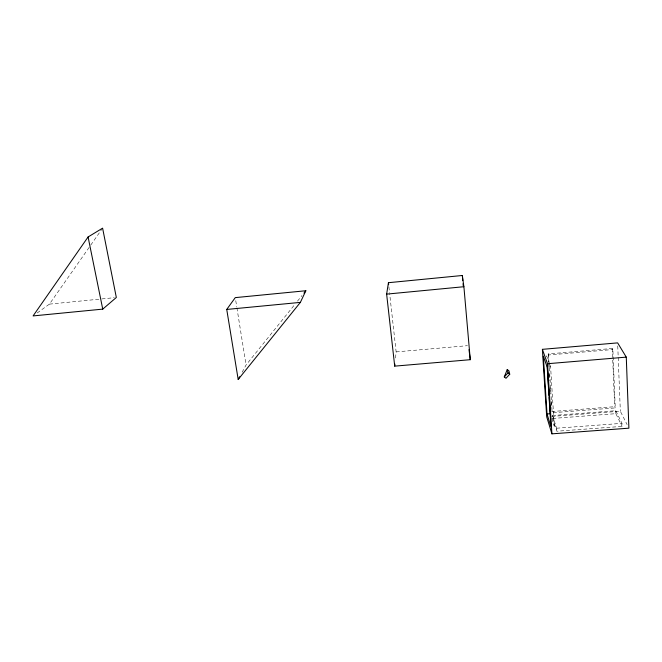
<?xml version="1.0" encoding="UTF-8"?>
<svg xmlns="http://www.w3.org/2000/svg" width="662" height="662" viewBox="0 0 662 662"><rect width="100%" height="100%" fill="white"/><g stroke="black" fill="none" stroke-linecap="round" stroke-linejoin="round"><path stroke-width="0.5" stroke-dasharray="3.31 2.48" d="M395.52 358.001L396.133 351.903L389.678 293.895M242.127 372.226L246.065 364.994L294.929 304.313M37.18 312.977L49.427 304.131L90.198 245.883M90.785 245.039L102.006 229.002M297.495 301.127L301.996 295.533M49.427 304.131L100.889 299.017M101.923 298.918L114.269 297.693M396.133 351.903L467.455 345.68M548.69 362.164L548.177 353.93L612.259 348.485L612.863 349.528L615.263 407.924L552.149 412.749L549.079 363.239M548.177 353.93L548.566 354.981L612.863 349.528M548.897 366.947L550.602 366.806L554.276 426.353L552.596 426.485M551.752 411.541L614.667 406.708L615.263 407.924M552.53 415.521L615.743 410.713L621.982 423.349L622.106 426.402L556.816 431.219L552.712 418.45L552.53 415.521L556.626 428.206L556.816 431.219M551.81 416.423L620.335 411.218L627.096 424.607M552.712 418.45L615.867 413.676L622.106 426.402M556.626 428.206L621.982 423.349M549.609 364.075L546.622 355.875L546.754 357.902M549.94 364.985L550.602 366.806M551.802 418.583L554.276 426.353M235.763 300.689L236.739 306.812M236.905 307.83L246.065 364.994M388.884 286.77L389.562 292.877M548.566 354.981L549.013 362.205M548.748 363.19L549.005 367.302M549.452 374.51L549.841 380.675M550.288 387.882L550.668 394.047M551.115 401.246L551.496 407.42M615.743 410.713L615.867 413.676M612.259 348.485L614.667 406.708M617.754 345.945L620.335 411.218"/><path stroke-width="0.99" d="M394.709 366.136L386.633 294.118L388.437 282.699L462.333 275.491L463.897 286.72L470.277 359.698L394.709 366.136L394.908 364.1M504.279 376.926L507.249 369.562L508.954 370.902L509.74 374.229L506 378.275L504.279 376.926L508.019 372.88L507.249 369.562M300.382 302.385L305.852 290.742L235.267 297.627L226.735 309.444L238.188 379.458L300.382 302.385L226.735 309.444M238.188 379.458L239.669 376.744M88.087 236.971L33.1 315.923L102.742 309.121L116.33 297.486L102.602 228.158L88.087 236.971L102.742 309.121M303.924 293.142L305.852 290.742M386.633 294.118L463.897 286.72M542.385 349.337L617.638 342.883L626.277 357.132L628.9 428.182L551.918 433.842L546.696 416.812L542.385 349.337L547.532 363.719L551.918 433.842M547.532 363.719L626.277 357.132M547.011 413.973L550.925 426.609L547.193 367.087L543.328 356.156L547.011 413.973L550.254 413.725L549.237 397.49M508.019 372.88L509.74 374.229M468.986 349.627L470.277 359.698M388.437 282.699L388.66 284.734M462.333 275.491L462.771 280.572M463.044 283.617L463.218 285.653M547.259 366.02L548.467 385.309M548.599 387.336L549.104 395.462"/></g></svg>
